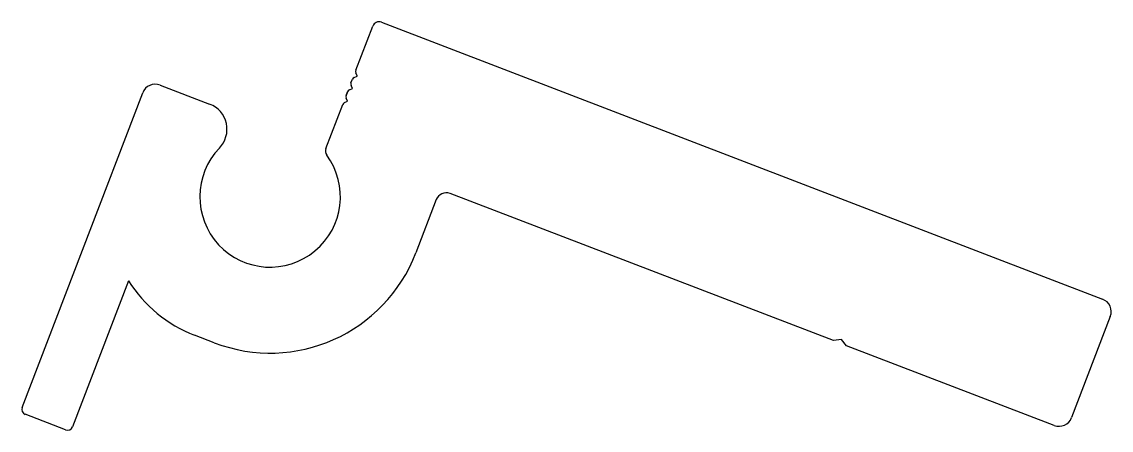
# Model space of a CAD drawing. Extents: x -36.3 to 44.3, y 1.6 to 31.8.
import ezdxf

# ---------------------------------------------------------------- set-up
doc = ezdxf.new("R2010")
doc.units = 0
doc.layers.add('1', color=4, linetype='CONTINUOUS')

msp = doc.modelspace()

# ---------------------------------------------------------------- linework, layer by layer
at = {"layer": '1', "color": 7, "linetype": 'CONTINUOUS'}
for p, q in [((-11.557, 28.171), (-10.305, 31.434)), ((-9.659, 31.721), (43.679, 11.256)), ((-11.916, 27.237), (-11.811, 27.51)), ((-11.679, 27.649), (-11.458, 27.748)), ((-11.454, 27.758), (-11.552, 27.979)), ((-26.029, 27.078), (-22.373, 25.674)), ((-12.037, 26.716), (-11.816, 26.814)), ((-11.812, 26.825), (-11.911, 27.046)), ((-36.241, 3.255), (-27.321, 26.502)), ((-12.395, 25.782), (-12.174, 25.881)), ((-12.274, 26.303), (-12.169, 26.577)), ((-12.169, 26.577), (-12.274, 26.303)), ((-12.274, 26.303), (-12.169, 26.577)), ((-12.169, 26.577), (-12.274, 26.303)), ((-12.274, 26.303), (-12.169, 26.577)), ((-12.17, 25.891), (-12.269, 26.112)), ((-13.779, 22.38), (-12.527, 25.643)), ((-12.527, 25.643), (-12.527, 25.643)), ((-12.527, 25.643), (-12.527, 25.643)), ((-5.608, 18.61), (-7.116, 14.679)), ((23.768, 8.185), (-4.587, 19.064)), ((-28.369, 12.605), (-32.507, 1.822)), ((44.254, 9.964), (41.389, 2.495)), ((-22.037, 8.033), (-23.484, 8.589)), ((24.36, 8.278), (23.768, 8.185)), ((24.738, 7.812), (24.36, 8.278)), ((40.097, 1.919), (24.738, 7.812)), ((-33.024, 1.592), (-36.011, 2.738))]:
    msp.add_line(p, q, dxfattribs=at)
for centre, radius, start, end in [((-9.838, 31.255), 0.5, 69.00815, 159.00815), ((-11.577, 27.421), 0.25, 114.00815, 159.00815), ((-11.324, 28.081), 0.25, 159.00815, 204.00815), ((-11.461, 27.755), 0.008, 294.00815, 24.00815), ((-26.388, 26.144), 1, 69.00815, 159.00815), ((-11.936, 26.487), 0.25, 114.00815, 159.00815), ((-11.682, 27.147), 0.25, 159.00815, 204.00815), ((-11.819, 26.821), 0.008, 294.00815, 24.00815), ((-12.04, 26.214), 0.25, 159.00815, 204.00815), ((-12.178, 25.888), 0.008, 294.00815, 24.00815), ((-23.089, 23.807), 2, 316.12277, 69.00815), ((-12.294, 25.554), 0.25, 114.00815, 159.00815), ((-17.899, 18.817), 5.2, 136.12277, 36.42), ((-13.312, 22.201), 0.5, 159.00815, 216.42), ((-4.87, 18.327), 0.79, 69.00815, 159.00815), ((-17.899, 18.817), 11.55, 249.00815, 339.00815), ((-19.902, 17.925), 10, 212.13825, 249.00815), ((43.321, 10.322), 1, 339.00815, 69.00815), ((-35.868, 3.111), 0.4, 159.00815, 249.00815), ((40.455, 2.853), 1, 249.00815, 339.00815), ((-32.88, 1.965), 0.4, 249.00815, 339.00815)]:
    msp.add_arc(centre, radius, start, end, dxfattribs=at)

doc.saveas('drawing.dxf')
